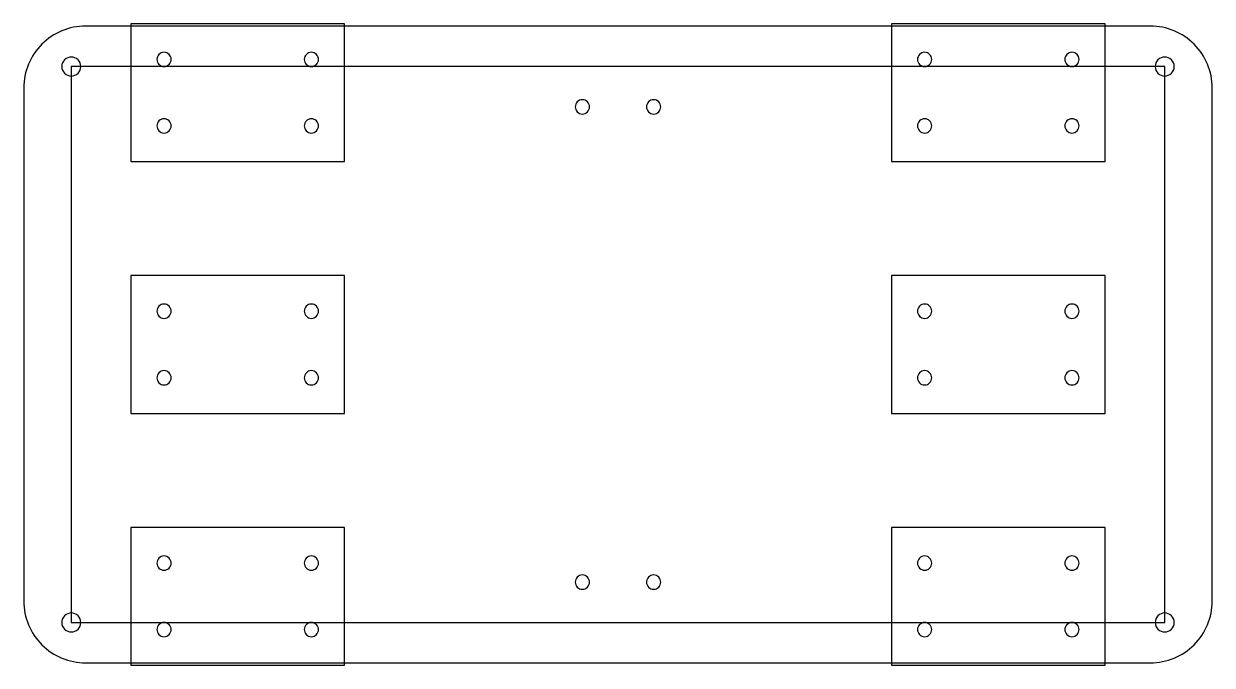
# Model space of a CAD drawing. Extents: x 0 to 9.84, y 0.3 to 5.61.
import ezdxf

# ---------------------------------------------------------------- set-up
doc = ezdxf.new("R2010")
doc.units = 0
doc.layers.add('LAYER_1', color=18, linetype='CONTINUOUS')

msp = doc.modelspace()

# ---------------------------------------------------------------- linework, layer by layer
at = {"layer": 'LAYER_1'}
for points in [[(0, 5.0787), (0, 0.8268, 0.414214), (0.5118, 0.315), (9.3307, 0.315, 0.414214), (9.8425, 0.8268), (9.8425, 5.0787, 0.414214), (9.3307, 5.5906), (0.5118, 5.5906, 0.414214)], [(0.3937, 5.3346, 0.414214), (0.315, 5.2559, 0.414214), (0.3937, 5.1772, 0.414214), (0.4724, 5.2559, 0.414214)], [(1.1614, 5.374, 0.414214), (1.1024, 5.315, 0.414214), (1.1614, 5.2559, 0.414214), (1.2205, 5.315, 0.414214)], [(2.3819, 5.374, 0.414214), (2.3228, 5.315, 0.414214), (2.3819, 5.2559, 0.414214), (2.4409, 5.315, 0.414214)], [(7.4606, 5.374, 0.414214), (7.4016, 5.315, 0.414214), (7.4606, 5.2559, 0.414214), (7.5197, 5.315, 0.414214)], [(8.6811, 5.374, 0.414214), (8.622, 5.315, 0.414214), (8.6811, 5.2559, 0.414214), (8.7402, 5.315, 0.414214)], [(9.4488, 5.3346, 0.414214), (9.3701, 5.2559, 0.414214), (9.4488, 5.1772, 0.414214), (9.5276, 5.2559, 0.414214)], [(4.626, 4.9803, 0.414214), (4.5669, 4.9213, 0.414214), (4.626, 4.8622, 0.414214), (4.685, 4.9213, 0.414214)], [(5.2165, 4.9803, 0.414214), (5.1575, 4.9213, 0.414214), (5.2165, 4.8622, 0.414214), (5.2756, 4.9213, 0.414214)], [(1.1614, 4.8228, 0.414214), (1.1024, 4.7638, 0.414214), (1.1614, 4.7047, 0.414214), (1.2205, 4.7638, 0.414214)], [(2.3819, 4.8228, 0.414214), (2.3228, 4.7638, 0.414214), (2.3819, 4.7047, 0.414214), (2.4409, 4.7638, 0.414214)], [(7.4606, 4.8228, 0.414214), (7.4016, 4.7638, 0.414214), (7.4606, 4.7047, 0.414214), (7.5197, 4.7638, 0.414214)], [(8.6811, 4.8228, 0.414214), (8.622, 4.7638, 0.414214), (8.6811, 4.7047, 0.414214), (8.7402, 4.7638, 0.414214)], [(1.1614, 3.2874, 0.414214), (1.1024, 3.2283, 0.414214), (1.1614, 3.1693, 0.414214), (1.2205, 3.2283, 0.414214)], [(2.3819, 3.2874, 0.414214), (2.3228, 3.2283, 0.414214), (2.3819, 3.1693, 0.414214), (2.4409, 3.2283, 0.414214)], [(7.4606, 3.2874, 0.414214), (7.4016, 3.2283, 0.414214), (7.4606, 3.1693, 0.414214), (7.5197, 3.2283, 0.414214)], [(8.6811, 3.2874, 0.414214), (8.622, 3.2283, 0.414214), (8.6811, 3.1693, 0.414214), (8.7402, 3.2283, 0.414214)], [(1.1614, 2.7362, 0.414214), (1.1024, 2.6772, 0.414214), (1.1614, 2.6181, 0.414214), (1.2205, 2.6772, 0.414214)], [(2.3819, 2.7362, 0.414214), (2.3228, 2.6772, 0.414214), (2.3819, 2.6181, 0.414214), (2.4409, 2.6772, 0.414214)], [(7.4606, 2.7362, 0.414214), (7.4016, 2.6772, 0.414214), (7.4606, 2.6181, 0.414214), (7.5197, 2.6772, 0.414214)], [(8.6811, 2.7362, 0.414214), (8.622, 2.6772, 0.414214), (8.6811, 2.6181, 0.414214), (8.7402, 2.6772, 0.414214)], [(1.1614, 1.2008, 0.414214), (1.1024, 1.1417, 0.414214), (1.1614, 1.0827, 0.414214), (1.2205, 1.1417, 0.414214)], [(2.3819, 1.2008, 0.414214), (2.3228, 1.1417, 0.414214), (2.3819, 1.0827, 0.414214), (2.4409, 1.1417, 0.414214)], [(7.4606, 1.2008, 0.414214), (7.4016, 1.1417, 0.414214), (7.4606, 1.0827, 0.414214), (7.5197, 1.1417, 0.414214)], [(8.6811, 1.2008, 0.414214), (8.622, 1.1417, 0.414214), (8.6811, 1.0827, 0.414214), (8.7402, 1.1417, 0.414214)], [(4.626, 1.0433, 0.414214), (4.5669, 0.9843, 0.414214), (4.626, 0.9252, 0.414214), (4.685, 0.9843, 0.414214)], [(5.2165, 1.0433, 0.414214), (5.1575, 0.9843, 0.414214), (5.2165, 0.9252, 0.414214), (5.2756, 0.9843, 0.414214)], [(0.3937, 0.7283, 0.414214), (0.315, 0.6496, 0.414214), (0.3937, 0.5709, 0.414214), (0.4724, 0.6496, 0.414214)], [(9.4488, 0.7283, 0.414214), (9.3701, 0.6496, 0.414214), (9.4488, 0.5709, 0.414214), (9.5276, 0.6496, 0.414214)], [(1.1614, 0.6496, 0.414214), (1.1024, 0.5906, 0.414214), (1.1614, 0.5315, 0.414214), (1.2205, 0.5906, 0.414214)], [(2.3819, 0.6496, 0.414214), (2.3228, 0.5906, 0.414214), (2.3819, 0.5315, 0.414214), (2.4409, 0.5906, 0.414214)], [(7.4606, 0.6496, 0.414214), (7.4016, 0.5906, 0.414214), (7.4606, 0.5315, 0.414214), (7.5197, 0.5906, 0.414214)], [(8.6811, 0.6496, 0.414214), (8.622, 0.5906, 0.414214), (8.6811, 0.5315, 0.414214), (8.7402, 0.5906, 0.414214)]]:
    msp.add_lwpolyline(points, format="xyb", close=True, dxfattribs=at)
for points in [[(0.8858, 4.4685), (2.6575, 4.4685), (2.6575, 5.6102), (0.8858, 5.6102)], [(7.185, 4.4685), (8.9567, 4.4685), (8.9567, 5.6102), (7.185, 5.6102)], [(0.3937, 0.6496), (9.4488, 0.6496), (9.4488, 5.2559), (0.3937, 5.2559)], [(0.8858, 2.3819), (2.6575, 2.3819), (2.6575, 3.5236), (0.8858, 3.5236)], [(7.185, 2.3819), (8.9567, 2.3819), (8.9567, 3.5236), (7.185, 3.5236)], [(0.8858, 0.2953), (2.6575, 0.2953), (2.6575, 1.437), (0.8858, 1.437)], [(7.185, 0.2953), (8.9567, 0.2953), (8.9567, 1.437), (7.185, 1.437)]]:
    msp.add_lwpolyline(points, close=True, dxfattribs=at)

doc.saveas('drawing.dxf')
